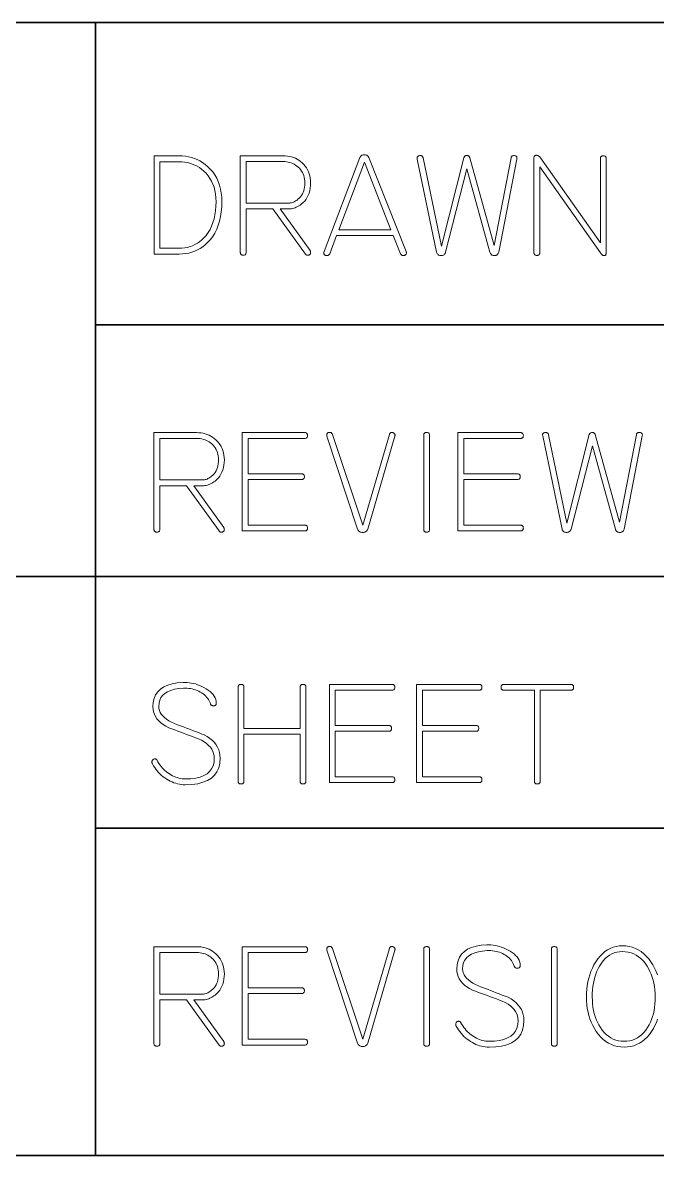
# Model space of a CAD drawing. Extents: x 0 to 297, y 0 to 210.
# Drawn here: x 249.05 to 261.66, y 21.5 to 44 of the extents above; entities that cross this region are included whole.
import ezdxf

# ---------------------------------------------------------------- set-up
doc = ezdxf.new("R2010")
doc.units = 0

msp = doc.modelspace()

# ---------------------------------------------------------------- linework, layer by layer
at = {"color": 7, "lineweight": 35}
for p, q in [((146.5, 44), (287, 44)), ((250.5, 21.5), (250.5, 44)), ((250.5, 38), (287, 38)), ((146.5, 33), (287, 33)), ((250.5, 28), (287, 28)), ((146.5, 21.5), (287, 21.5))]:
    msp.add_line(p, q, dxfattribs=at)
at = {"color": 7, "lineweight": 13}
for points in [[(253.007, 40.444), (253.004, 40.34), (252.995, 40.241), (252.981, 40.147), (252.961, 40.058), (252.936, 39.974), (252.905, 39.895), (252.868, 39.821), (252.825, 39.753), (252.777, 39.689), (252.724, 39.631), (252.676, 39.587), (252.627, 39.549), (252.576, 39.514), (252.522, 39.485), (252.467, 39.46), (252.409, 39.439), (252.35, 39.423), (252.288, 39.412), (252.224, 39.405), (252.158, 39.403), (251.662, 39.403), (251.662, 41.356), (252.155, 41.356), (252.22, 41.354), (252.283, 41.348), (252.344, 41.337), (252.404, 41.322), (252.462, 41.303), (252.518, 41.28), (252.572, 41.252), (252.624, 41.22), (252.675, 41.183), (252.724, 41.143), (252.777, 41.091), (252.825, 41.035), (252.868, 40.975), (252.905, 40.911), (252.936, 40.843), (252.961, 40.771), (252.981, 40.695), (252.995, 40.616), (253.004, 40.532)], [(252.891, 40.444), (252.889, 40.521), (252.881, 40.593), (252.869, 40.663), (252.852, 40.729), (252.83, 40.791), (252.803, 40.851), (252.771, 40.906), (252.734, 40.959), (252.692, 41.008), (252.646, 41.053), (252.603, 41.088), (252.56, 41.12), (252.514, 41.148), (252.467, 41.172), (252.419, 41.192), (252.369, 41.209), (252.318, 41.221), (252.265, 41.231), (252.211, 41.236), (252.155, 41.238), (251.777, 41.238), (251.777, 39.518), (252.158, 39.518), (252.215, 39.52), (252.27, 39.526), (252.323, 39.536), (252.375, 39.551), (252.425, 39.569), (252.473, 39.592), (252.52, 39.618), (252.564, 39.649), (252.607, 39.684), (252.649, 39.723), (252.695, 39.775), (252.736, 39.831), (252.772, 39.892), (252.804, 39.958), (252.83, 40.027), (252.852, 40.102), (252.869, 40.181), (252.881, 40.264), (252.889, 40.352)], [(254.77, 40.817), (254.768, 40.762), (254.762, 40.71), (254.753, 40.661), (254.74, 40.615), (254.724, 40.571), (254.703, 40.531), (254.679, 40.493), (254.652, 40.457), (254.62, 40.425), (254.585, 40.395), (254.56, 40.377), (254.535, 40.361), (254.509, 40.347), (254.484, 40.334), (254.46, 40.324), (254.435, 40.315), (254.41, 40.309), (254.386, 40.304), (254.361, 40.301), (254.337, 40.3), (254.164, 40.3), (254.758, 39.472), (254.76, 39.468), (254.762, 39.465), (254.764, 39.461), (254.766, 39.458), (254.767, 39.455), (254.768, 39.451), (254.769, 39.448), (254.769, 39.444), (254.77, 39.441), (254.77, 39.437), (254.769, 39.426), (254.767, 39.416), (254.764, 39.408), (254.76, 39.4), (254.755, 39.394), (254.748, 39.389), (254.74, 39.385), (254.731, 39.382), (254.721, 39.38), (254.709, 39.38), (254.704, 39.38), (254.699, 39.38), (254.694, 39.382), (254.69, 39.383), (254.685, 39.385), (254.681, 39.388), (254.677, 39.391), (254.673, 39.394), (254.669, 39.398), (254.666, 39.403), (254.017, 40.3), (253.488, 40.3), (253.488, 39.437), (253.488, 39.426), (253.486, 39.416), (253.483, 39.408), (253.479, 39.4), (253.474, 39.394), (253.468, 39.389), (253.46, 39.385), (253.452, 39.382), (253.442, 39.38), (253.431, 39.38), (253.42, 39.38), (253.41, 39.382), (253.401, 39.385), (253.394, 39.389), (253.387, 39.394), (253.382, 39.4), (253.378, 39.408), (253.375, 39.416), (253.374, 39.426), (253.373, 39.437), (253.373, 41.356), (254.221, 41.356), (254.266, 41.355), (254.309, 41.351), (254.35, 41.344), (254.391, 41.334), (254.429, 41.321), (254.467, 41.306), (254.503, 41.287), (254.537, 41.266), (254.571, 41.242), (254.602, 41.215), (254.634, 41.183), (254.663, 41.15), (254.688, 41.115), (254.71, 41.078), (254.728, 41.039), (254.743, 40.998), (254.755, 40.956), (254.763, 40.911), (254.768, 40.865)], [(254.654, 40.817), (254.653, 40.855), (254.649, 40.892), (254.642, 40.927), (254.633, 40.961), (254.621, 40.994), (254.607, 41.024), (254.589, 41.053), (254.569, 41.081), (254.547, 41.107), (254.522, 41.131), (254.497, 41.152), (254.471, 41.171), (254.444, 41.187), (254.415, 41.201), (254.386, 41.214), (254.355, 41.223), (254.324, 41.231), (254.291, 41.237), (254.257, 41.24), (254.221, 41.241), (253.491, 41.241), (253.488, 40.416), (254.337, 40.416), (254.355, 40.416), (254.373, 40.419), (254.391, 40.422), (254.409, 40.428), (254.427, 40.434), (254.445, 40.443), (254.464, 40.452), (254.482, 40.464), (254.5, 40.476), (254.519, 40.491), (254.545, 40.514), (254.568, 40.54), (254.588, 40.567), (254.606, 40.597), (254.62, 40.628), (254.633, 40.662), (254.642, 40.698), (254.649, 40.735), (254.653, 40.775)], [(256.666, 39.452), (256.667, 39.449), (256.668, 39.447), (256.669, 39.445), (256.67, 39.442), (256.67, 39.44), (256.671, 39.438), (256.671, 39.435), (256.671, 39.433), (256.672, 39.431), (256.672, 39.429), (256.671, 39.418), (256.669, 39.409), (256.666, 39.401), (256.662, 39.393), (256.657, 39.387), (256.65, 39.383), (256.642, 39.379), (256.633, 39.376), (256.623, 39.374), (256.611, 39.374), (256.603, 39.374), (256.596, 39.375), (256.589, 39.377), (256.583, 39.38), (256.577, 39.383), (256.572, 39.387), (256.567, 39.392), (256.563, 39.398), (256.559, 39.404), (256.556, 39.411), (256.412, 39.772), (255.286, 39.772), (255.148, 39.411), (255.145, 39.404), (255.141, 39.398), (255.137, 39.392), (255.132, 39.387), (255.127, 39.383), (255.121, 39.38), (255.115, 39.377), (255.108, 39.375), (255.101, 39.374), (255.093, 39.374), (255.082, 39.374), (255.071, 39.376), (255.062, 39.379), (255.054, 39.383), (255.048, 39.387), (255.042, 39.393), (255.038, 39.401), (255.035, 39.409), (255.033, 39.418), (255.032, 39.429), (255.033, 39.431), (255.033, 39.433), (255.033, 39.435), (255.033, 39.438), (255.034, 39.44), (255.035, 39.442), (255.035, 39.445), (255.036, 39.447), (255.037, 39.449), (255.038, 39.452), (255.748, 41.319), (255.753, 41.329), (255.758, 41.339), (255.765, 41.347), (255.772, 41.354), (255.781, 41.36), (255.79, 41.365), (255.801, 41.369), (255.812, 41.372), (255.824, 41.373), (255.838, 41.374), (255.851, 41.373), (255.862, 41.372), (255.874, 41.369), (255.884, 41.365), (255.893, 41.36), (255.902, 41.354), (255.909, 41.347), (255.916, 41.339), (255.922, 41.329), (255.927, 41.319)], [(256.366, 39.887), (255.838, 41.232), (255.33, 39.887)], [(258.865, 41.29), (258.507, 39.44), (258.503, 39.428), (258.497, 39.416), (258.491, 39.406), (258.484, 39.398), (258.475, 39.39), (258.466, 39.384), (258.456, 39.38), (258.445, 39.376), (258.433, 39.374), (258.421, 39.374), (258.407, 39.374), (258.394, 39.376), (258.382, 39.38), (258.372, 39.384), (258.362, 39.39), (258.354, 39.398), (258.346, 39.406), (258.34, 39.416), (258.335, 39.428), (258.331, 39.44), (257.875, 41.097), (257.451, 39.44), (257.447, 39.428), (257.442, 39.416), (257.436, 39.406), (257.428, 39.398), (257.42, 39.39), (257.41, 39.384), (257.4, 39.38), (257.388, 39.376), (257.375, 39.374), (257.361, 39.374), (257.347, 39.374), (257.334, 39.376), (257.322, 39.38), (257.311, 39.384), (257.302, 39.39), (257.293, 39.398), (257.286, 39.406), (257.28, 39.416), (257.276, 39.428), (257.272, 39.44), (256.888, 41.29), (256.886, 41.303), (256.886, 41.315), (256.888, 41.325), (256.891, 41.334), (256.896, 41.342), (256.903, 41.348), (256.912, 41.353), (256.922, 41.357), (256.935, 41.359), (256.949, 41.359), (256.958, 41.359), (256.966, 41.357), (256.973, 41.355), (256.98, 41.352), (256.986, 41.348), (256.991, 41.343), (256.995, 41.337), (256.999, 41.33), (257.001, 41.322), (257.004, 41.313), (257.367, 39.561), (257.815, 41.316), (257.817, 41.324), (257.821, 41.332), (257.825, 41.338), (257.829, 41.344), (257.835, 41.348), (257.841, 41.352), (257.848, 41.355), (257.855, 41.358), (257.863, 41.359), (257.872, 41.359), (257.881, 41.359), (257.889, 41.358), (257.897, 41.355), (257.904, 41.352), (257.91, 41.348), (257.915, 41.344), (257.92, 41.338), (257.924, 41.332), (257.927, 41.324), (257.93, 41.316), (258.412, 39.576), (258.75, 41.313), (258.752, 41.322), (258.755, 41.33), (258.758, 41.337), (258.763, 41.343), (258.768, 41.348), (258.774, 41.352), (258.78, 41.355), (258.788, 41.357), (258.796, 41.359), (258.804, 41.359), (258.819, 41.359), (258.831, 41.357), (258.841, 41.353), (258.85, 41.348), (258.857, 41.342), (258.862, 41.334), (258.866, 41.325), (258.867, 41.315), (258.867, 41.303)], [(260.64, 39.426), (260.64, 39.416), (260.638, 39.407), (260.636, 39.399), (260.634, 39.392), (260.63, 39.387), (260.625, 39.382), (260.62, 39.378), (260.614, 39.376), (260.607, 39.374), (260.6, 39.374), (260.592, 39.374), (260.584, 39.376), (260.576, 39.378), (260.568, 39.382), (260.561, 39.387), (260.553, 39.392), (260.546, 39.399), (260.539, 39.407), (260.532, 39.416), (260.525, 39.426), (259.321, 41.137), (259.321, 39.434), (259.32, 39.423), (259.319, 39.414), (259.316, 39.405), (259.312, 39.397), (259.307, 39.391), (259.3, 39.386), (259.293, 39.382), (259.284, 39.379), (259.274, 39.377), (259.263, 39.377), (259.252, 39.377), (259.243, 39.379), (259.234, 39.382), (259.226, 39.386), (259.22, 39.391), (259.215, 39.397), (259.211, 39.405), (259.208, 39.414), (259.206, 39.423), (259.206, 39.434), (259.206, 41.313), (259.206, 41.323), (259.207, 41.332), (259.21, 41.34), (259.213, 41.346), (259.217, 41.352), (259.222, 41.357), (259.228, 41.36), (259.235, 41.363), (259.243, 41.365), (259.252, 41.365), (259.261, 41.365), (259.271, 41.363), (259.28, 41.36), (259.289, 41.357), (259.297, 41.352), (259.305, 41.346), (259.313, 41.34), (259.321, 41.332), (259.328, 41.323), (259.336, 41.313), (260.525, 39.625), (260.525, 41.299), (260.525, 41.31), (260.527, 41.319), (260.53, 41.328), (260.534, 41.336), (260.539, 41.342), (260.545, 41.347), (260.553, 41.351), (260.561, 41.354), (260.571, 41.356), (260.582, 41.356), (260.593, 41.356), (260.603, 41.354), (260.612, 41.351), (260.619, 41.347), (260.626, 41.342), (260.631, 41.336), (260.635, 41.328), (260.638, 41.319), (260.639, 41.31), (260.64, 41.299)], [(253.056, 35.317), (253.054, 35.262), (253.048, 35.21), (253.039, 35.161), (253.026, 35.115), (253.009, 35.071), (252.989, 35.031), (252.965, 34.993), (252.937, 34.957), (252.906, 34.925), (252.871, 34.895), (252.846, 34.877), (252.82, 34.861), (252.795, 34.847), (252.77, 34.834), (252.745, 34.824), (252.721, 34.815), (252.696, 34.809), (252.671, 34.804), (252.647, 34.801), (252.623, 34.8), (252.449, 34.8), (253.044, 33.972), (253.046, 33.968), (253.048, 33.965), (253.05, 33.961), (253.051, 33.958), (253.053, 33.955), (253.054, 33.951), (253.055, 33.948), (253.055, 33.944), (253.055, 33.941), (253.056, 33.937), (253.055, 33.926), (253.053, 33.916), (253.05, 33.908), (253.046, 33.9), (253.04, 33.894), (253.034, 33.889), (253.026, 33.885), (253.017, 33.882), (253.006, 33.88), (252.995, 33.88), (252.99, 33.88), (252.985, 33.88), (252.98, 33.882), (252.976, 33.883), (252.971, 33.885), (252.967, 33.888), (252.963, 33.891), (252.959, 33.894), (252.955, 33.898), (252.952, 33.903), (252.302, 34.8), (251.774, 34.8), (251.774, 33.937), (251.774, 33.926), (251.772, 33.916), (251.769, 33.908), (251.765, 33.9), (251.76, 33.894), (251.753, 33.889), (251.746, 33.885), (251.737, 33.882), (251.727, 33.88), (251.716, 33.88), (251.705, 33.88), (251.696, 33.882), (251.687, 33.885), (251.68, 33.889), (251.673, 33.894), (251.668, 33.9), (251.664, 33.908), (251.661, 33.916), (251.659, 33.926), (251.659, 33.937), (251.659, 35.856), (252.507, 35.856), (252.552, 35.855), (252.594, 35.851), (252.636, 35.844), (252.676, 35.834), (252.715, 35.821), (252.752, 35.806), (252.788, 35.787), (252.823, 35.766), (252.856, 35.742), (252.888, 35.715), (252.92, 35.683), (252.948, 35.65), (252.974, 35.615), (252.995, 35.578), (253.014, 35.539), (253.029, 35.498), (253.04, 35.456), (253.049, 35.411), (253.054, 35.365)], [(254.652, 33.903), (253.411, 33.903), (253.411, 35.856), (254.652, 35.856), (254.662, 35.856), (254.672, 35.854), (254.681, 35.851), (254.688, 35.847), (254.695, 35.842), (254.7, 35.836), (254.704, 35.828), (254.707, 35.819), (254.709, 35.81), (254.709, 35.799), (254.709, 35.788), (254.707, 35.778), (254.704, 35.769), (254.7, 35.762), (254.695, 35.755), (254.688, 35.75), (254.681, 35.746), (254.672, 35.743), (254.662, 35.742), (254.652, 35.741), (253.526, 35.741), (253.526, 35.04), (254.588, 35.04), (254.599, 35.039), (254.609, 35.037), (254.617, 35.034), (254.625, 35.03), (254.631, 35.025), (254.637, 35.019), (254.641, 35.011), (254.643, 35.003), (254.645, 34.993), (254.646, 34.982), (254.645, 34.971), (254.643, 34.961), (254.641, 34.953), (254.637, 34.945), (254.631, 34.939), (254.625, 34.933), (254.617, 34.929), (254.609, 34.927), (254.599, 34.925), (254.588, 34.924), (253.526, 34.924), (253.526, 34.018), (254.652, 34.018), (254.662, 34.017), (254.672, 34.016), (254.681, 34.013), (254.688, 34.009), (254.695, 34.004), (254.7, 33.997), (254.704, 33.99), (254.707, 33.981), (254.709, 33.971), (254.709, 33.96), (254.709, 33.949), (254.707, 33.94), (254.704, 33.931), (254.7, 33.923), (254.695, 33.917), (254.688, 33.912), (254.681, 33.908), (254.672, 33.905), (254.662, 33.903)], [(256.444, 35.787), (255.904, 33.94), (255.899, 33.928), (255.894, 33.916), (255.887, 33.906), (255.879, 33.898), (255.869, 33.89), (255.859, 33.884), (255.847, 33.88), (255.835, 33.876), (255.821, 33.874), (255.806, 33.874), (255.79, 33.874), (255.775, 33.876), (255.761, 33.88), (255.749, 33.884), (255.738, 33.89), (255.728, 33.898), (255.72, 33.906), (255.713, 33.916), (255.707, 33.928), (255.702, 33.94), (255.093, 35.787), (255.093, 35.789), (255.092, 35.792), (255.092, 35.794), (255.091, 35.796), (255.091, 35.798), (255.091, 35.8), (255.09, 35.802), (255.09, 35.804), (255.09, 35.806), (255.09, 35.807), (255.091, 35.818), (255.092, 35.827), (255.095, 35.835), (255.099, 35.842), (255.105, 35.848), (255.111, 35.853), (255.118, 35.857), (255.127, 35.86), (255.137, 35.862), (255.148, 35.862), (255.156, 35.862), (255.163, 35.861), (255.17, 35.859), (255.176, 35.856), (255.182, 35.852), (255.187, 35.848), (255.192, 35.842), (255.196, 35.836), (255.2, 35.829), (255.203, 35.822), (255.806, 34.018), (256.334, 35.822), (256.337, 35.829), (256.34, 35.835), (256.343, 35.841), (256.347, 35.846), (256.352, 35.85), (256.357, 35.853), (256.363, 35.856), (256.369, 35.858), (256.376, 35.859), (256.383, 35.859), (256.389, 35.859), (256.394, 35.858), (256.4, 35.857), (256.405, 35.856), (256.41, 35.854), (256.415, 35.852), (256.419, 35.849), (256.424, 35.846), (256.428, 35.843), (256.432, 35.839), (256.436, 35.835), (256.439, 35.831), (256.442, 35.826), (256.444, 35.821), (256.445, 35.816), (256.446, 35.811), (256.446, 35.805), (256.446, 35.799), (256.445, 35.793)], [(257.131, 33.937), (257.13, 33.926), (257.128, 33.916), (257.125, 33.908), (257.121, 33.9), (257.116, 33.894), (257.11, 33.889), (257.102, 33.885), (257.094, 33.882), (257.084, 33.88), (257.073, 33.88), (257.062, 33.88), (257.052, 33.882), (257.043, 33.885), (257.036, 33.889), (257.03, 33.894), (257.024, 33.9), (257.02, 33.908), (257.017, 33.916), (257.016, 33.926), (257.015, 33.937), (257.015, 35.802), (257.016, 35.813), (257.017, 35.822), (257.02, 35.831), (257.024, 35.839), (257.03, 35.845), (257.036, 35.85), (257.043, 35.854), (257.052, 35.857), (257.062, 35.859), (257.073, 35.859), (257.084, 35.859), (257.094, 35.857), (257.102, 35.854), (257.11, 35.85), (257.116, 35.845), (257.121, 35.839), (257.125, 35.831), (257.128, 35.822), (257.13, 35.813), (257.131, 35.802)], [(258.937, 33.903), (257.696, 33.903), (257.696, 35.856), (258.937, 35.856), (258.948, 35.856), (258.958, 35.854), (258.967, 35.851), (258.974, 35.847), (258.981, 35.842), (258.986, 35.836), (258.99, 35.828), (258.993, 35.819), (258.994, 35.81), (258.995, 35.799), (258.994, 35.788), (258.993, 35.778), (258.99, 35.769), (258.986, 35.762), (258.981, 35.755), (258.974, 35.75), (258.967, 35.746), (258.958, 35.743), (258.948, 35.742), (258.937, 35.741), (257.812, 35.741), (257.812, 35.04), (258.874, 35.04), (258.885, 35.039), (258.895, 35.037), (258.903, 35.034), (258.911, 35.03), (258.917, 35.025), (258.922, 35.019), (258.926, 35.011), (258.929, 35.003), (258.931, 34.993), (258.931, 34.982), (258.931, 34.971), (258.929, 34.961), (258.926, 34.953), (258.922, 34.945), (258.917, 34.939), (258.911, 34.933), (258.903, 34.929), (258.895, 34.927), (258.885, 34.925), (258.874, 34.924), (257.812, 34.924), (257.812, 34.018), (258.937, 34.018), (258.948, 34.017), (258.958, 34.016), (258.967, 34.013), (258.974, 34.009), (258.981, 34.004), (258.986, 33.997), (258.99, 33.99), (258.993, 33.981), (258.994, 33.971), (258.995, 33.96), (258.994, 33.949), (258.993, 33.94), (258.99, 33.931), (258.986, 33.923), (258.981, 33.917), (258.974, 33.912), (258.967, 33.908), (258.958, 33.905), (258.948, 33.903)], [(261.356, 35.79), (260.998, 33.94), (260.993, 33.928), (260.988, 33.916), (260.982, 33.906), (260.974, 33.898), (260.966, 33.89), (260.957, 33.884), (260.947, 33.88), (260.936, 33.876), (260.924, 33.874), (260.911, 33.874), (260.897, 33.874), (260.885, 33.876), (260.873, 33.88), (260.862, 33.884), (260.853, 33.89), (260.844, 33.898), (260.837, 33.906), (260.831, 33.916), (260.826, 33.928), (260.822, 33.94), (260.366, 35.597), (259.942, 33.94), (259.938, 33.928), (259.932, 33.916), (259.926, 33.906), (259.919, 33.898), (259.911, 33.89), (259.901, 33.884), (259.89, 33.88), (259.879, 33.876), (259.866, 33.874), (259.852, 33.874), (259.838, 33.874), (259.824, 33.876), (259.813, 33.88), (259.802, 33.884), (259.792, 33.89), (259.784, 33.898), (259.777, 33.906), (259.771, 33.916), (259.766, 33.928), (259.763, 33.94), (259.379, 35.79), (259.377, 35.803), (259.377, 35.815), (259.378, 35.825), (259.382, 35.834), (259.387, 35.842), (259.394, 35.848), (259.402, 35.853), (259.413, 35.857), (259.425, 35.859), (259.439, 35.859), (259.448, 35.859), (259.456, 35.857), (259.464, 35.855), (259.47, 35.852), (259.476, 35.848), (259.481, 35.843), (259.486, 35.837), (259.489, 35.83), (259.492, 35.822), (259.494, 35.813), (259.858, 34.061), (260.305, 35.816), (260.308, 35.824), (260.311, 35.832), (260.315, 35.838), (260.32, 35.844), (260.325, 35.848), (260.332, 35.852), (260.338, 35.855), (260.346, 35.858), (260.354, 35.859), (260.363, 35.859), (260.372, 35.859), (260.38, 35.858), (260.388, 35.855), (260.394, 35.852), (260.4, 35.848), (260.406, 35.844), (260.411, 35.838), (260.415, 35.832), (260.418, 35.824), (260.421, 35.816), (260.903, 34.076), (261.24, 35.813), (261.242, 35.822), (261.245, 35.83), (261.249, 35.837), (261.253, 35.843), (261.258, 35.848), (261.264, 35.852), (261.271, 35.855), (261.278, 35.857), (261.286, 35.859), (261.295, 35.859), (261.309, 35.859), (261.322, 35.857), (261.332, 35.853), (261.341, 35.848), (261.348, 35.842), (261.353, 35.834), (261.356, 35.825), (261.358, 35.815), (261.358, 35.803)], [(252.94, 35.317), (252.939, 35.355), (252.935, 35.392), (252.928, 35.427), (252.919, 35.461), (252.907, 35.494), (252.892, 35.524), (252.875, 35.553), (252.855, 35.581), (252.833, 35.607), (252.807, 35.631), (252.783, 35.652), (252.757, 35.671), (252.729, 35.687), (252.701, 35.701), (252.672, 35.714), (252.641, 35.723), (252.609, 35.731), (252.576, 35.737), (252.542, 35.74), (252.507, 35.741), (251.777, 35.741), (251.774, 34.916), (252.623, 34.916), (252.641, 34.916), (252.659, 34.919), (252.677, 34.922), (252.695, 34.928), (252.713, 34.934), (252.731, 34.943), (252.749, 34.952), (252.768, 34.964), (252.786, 34.976), (252.804, 34.991), (252.83, 35.014), (252.853, 35.04), (252.874, 35.067), (252.891, 35.097), (252.906, 35.128), (252.918, 35.162), (252.928, 35.198), (252.935, 35.235), (252.939, 35.275)], [(252.972, 29.39), (252.965, 29.29), (252.944, 29.2), (252.91, 29.121), (252.861, 29.052), (252.799, 28.994), (252.723, 28.947), (252.632, 28.91), (252.529, 28.883), (252.411, 28.867), (252.279, 28.862), (252.241, 28.863), (252.204, 28.867), (252.166, 28.872), (252.129, 28.88), (252.092, 28.89), (252.055, 28.902), (252.019, 28.917), (251.983, 28.933), (251.947, 28.952), (251.911, 28.973), (251.876, 28.996), (251.843, 29.021), (251.811, 29.047), (251.781, 29.075), (251.751, 29.105), (251.724, 29.136), (251.697, 29.169), (251.673, 29.204), (251.649, 29.24), (251.627, 29.278), (251.625, 29.281), (251.624, 29.284), (251.623, 29.287), (251.621, 29.29), (251.62, 29.293), (251.62, 29.296), (251.619, 29.299), (251.619, 29.303), (251.618, 29.306), (251.618, 29.31), (251.619, 29.322), (251.621, 29.333), (251.624, 29.343), (251.628, 29.352), (251.633, 29.359), (251.64, 29.365), (251.648, 29.37), (251.657, 29.373), (251.667, 29.375), (251.679, 29.376), (251.684, 29.376), (251.689, 29.375), (251.693, 29.373), (251.698, 29.371), (251.702, 29.369), (251.706, 29.366), (251.71, 29.362), (251.713, 29.357), (251.716, 29.353), (251.719, 29.347), (251.738, 29.314), (251.758, 29.282), (251.779, 29.251), (251.802, 29.222), (251.825, 29.194), (251.851, 29.168), (251.877, 29.143), (251.905, 29.12), (251.934, 29.098), (251.965, 29.077), (251.996, 29.058), (252.027, 29.041), (252.058, 29.026), (252.09, 29.013), (252.121, 29.003), (252.153, 28.994), (252.184, 28.987), (252.216, 28.982), (252.247, 28.979), (252.279, 28.978), (252.389, 28.982), (252.487, 28.994), (252.574, 29.015), (252.649, 29.043), (252.712, 29.08), (252.764, 29.125), (252.804, 29.178), (252.833, 29.24), (252.851, 29.31), (252.856, 29.387), (252.853, 29.435), (252.844, 29.481), (252.828, 29.525), (252.806, 29.567), (252.778, 29.607), (252.743, 29.644), (252.702, 29.68), (252.655, 29.713), (252.602, 29.745), (252.542, 29.774), (252.483, 29.796), (252.424, 29.818), (252.365, 29.84), (252.306, 29.862), (252.247, 29.884), (252.189, 29.906), (252.13, 29.928), (252.071, 29.95), (252.012, 29.972), (251.953, 29.994), (251.893, 30.025), (251.84, 30.058), (251.793, 30.094), (251.752, 30.132), (251.717, 30.173), (251.689, 30.216), (251.667, 30.262), (251.651, 30.309), (251.642, 30.359), (251.639, 30.412), (251.645, 30.499), (251.662, 30.578), (251.692, 30.648), (251.734, 30.709), (251.788, 30.762), (251.854, 30.806), (251.931, 30.841), (252.021, 30.867), (252.122, 30.885), (252.236, 30.894), (252.276, 30.895), (252.317, 30.893), (252.358, 30.889), (252.399, 30.882), (252.44, 30.874), (252.481, 30.863), (252.523, 30.849), (252.565, 30.834), (252.607, 30.816), (252.649, 30.796), (252.696, 30.77), (252.738, 30.742), (252.775, 30.714), (252.807, 30.684), (252.835, 30.653), (252.857, 30.621), (252.874, 30.587), (252.887, 30.552), (252.894, 30.516), (252.897, 30.478), (252.896, 30.469), (252.895, 30.461), (252.892, 30.453), (252.888, 30.447), (252.882, 30.442), (252.876, 30.437), (252.869, 30.434), (252.86, 30.431), (252.85, 30.43), (252.839, 30.429), (252.83, 30.43), (252.822, 30.431), (252.814, 30.433), (252.807, 30.436), (252.801, 30.44), (252.795, 30.445), (252.79, 30.451), (252.786, 30.457), (252.782, 30.464), (252.779, 30.473), (252.768, 30.501), (252.755, 30.529), (252.74, 30.555), (252.723, 30.58), (252.704, 30.604), (252.683, 30.626), (252.66, 30.648), (252.634, 30.667), (252.607, 30.686), (252.578, 30.703), (252.547, 30.719), (252.516, 30.733), (252.484, 30.745), (252.451, 30.756), (252.418, 30.764), (252.384, 30.771), (252.35, 30.775), (252.314, 30.778), (252.278, 30.779), (252.242, 30.778), (252.149, 30.771), (252.066, 30.757), (251.993, 30.736), (251.93, 30.71), (251.876, 30.677), (251.832, 30.638), (251.798, 30.592), (251.773, 30.54), (251.759, 30.482), (251.754, 30.418), (251.757, 30.377), (251.767, 30.338), (251.782, 30.3), (251.804, 30.264), (251.833, 30.229), (251.867, 30.195), (251.908, 30.164), (251.955, 30.133), (252.009, 30.105), (252.069, 30.077), (252.127, 30.055), (252.186, 30.032), (252.245, 30.01), (252.304, 29.987), (252.363, 29.965), (252.422, 29.942), (252.481, 29.92), (252.54, 29.897), (252.598, 29.875), (252.657, 29.852), (252.717, 29.817), (252.771, 29.78), (252.818, 29.74), (252.859, 29.698), (252.893, 29.653), (252.922, 29.606), (252.944, 29.556), (252.959, 29.503), (252.969, 29.448)], [(254.677, 28.934), (254.677, 28.923), (254.675, 28.914), (254.672, 28.905), (254.668, 28.897), (254.663, 28.891), (254.657, 28.886), (254.649, 28.882), (254.641, 28.879), (254.631, 28.877), (254.62, 28.877), (254.609, 28.877), (254.599, 28.879), (254.59, 28.882), (254.583, 28.886), (254.576, 28.891), (254.571, 28.897), (254.567, 28.905), (254.564, 28.914), (254.563, 28.923), (254.562, 28.934), (254.562, 29.867), (253.445, 29.867), (253.445, 28.934), (253.445, 28.923), (253.443, 28.914), (253.44, 28.905), (253.436, 28.897), (253.431, 28.891), (253.424, 28.886), (253.417, 28.882), (253.408, 28.879), (253.398, 28.877), (253.387, 28.877), (253.376, 28.877), (253.367, 28.879), (253.358, 28.882), (253.351, 28.886), (253.344, 28.891), (253.339, 28.897), (253.335, 28.905), (253.332, 28.914), (253.33, 28.923), (253.33, 28.934), (253.33, 30.799), (253.33, 30.81), (253.332, 30.819), (253.335, 30.828), (253.339, 30.836), (253.344, 30.842), (253.351, 30.847), (253.358, 30.851), (253.367, 30.854), (253.376, 30.856), (253.387, 30.856), (253.398, 30.856), (253.408, 30.854), (253.417, 30.851), (253.424, 30.847), (253.431, 30.842), (253.436, 30.836), (253.44, 30.828), (253.443, 30.819), (253.445, 30.81), (253.445, 30.799), (253.445, 29.982), (254.562, 29.982), (254.562, 30.799), (254.563, 30.81), (254.564, 30.819), (254.567, 30.828), (254.571, 30.836), (254.576, 30.842), (254.583, 30.847), (254.59, 30.851), (254.599, 30.854), (254.609, 30.856), (254.62, 30.856), (254.631, 30.856), (254.641, 30.854), (254.649, 30.851), (254.657, 30.847), (254.663, 30.842), (254.668, 30.836), (254.672, 30.828), (254.675, 30.819), (254.677, 30.81), (254.677, 30.799)], [(256.383, 28.903), (255.142, 28.903), (255.142, 30.856), (256.383, 30.856), (256.394, 30.856), (256.404, 30.854), (256.413, 30.851), (256.42, 30.847), (256.426, 30.842), (256.432, 30.836), (256.436, 30.828), (256.439, 30.819), (256.44, 30.81), (256.441, 30.799), (256.44, 30.788), (256.439, 30.778), (256.436, 30.769), (256.432, 30.762), (256.426, 30.755), (256.42, 30.75), (256.413, 30.746), (256.404, 30.743), (256.394, 30.742), (256.383, 30.741), (255.258, 30.741), (255.258, 30.04), (256.32, 30.04), (256.331, 30.039), (256.34, 30.037), (256.349, 30.034), (256.357, 30.03), (256.363, 30.025), (256.368, 30.019), (256.372, 30.011), (256.375, 30.003), (256.377, 29.993), (256.377, 29.982), (256.377, 29.971), (256.375, 29.961), (256.372, 29.953), (256.368, 29.945), (256.363, 29.939), (256.357, 29.933), (256.349, 29.929), (256.34, 29.927), (256.331, 29.925), (256.32, 29.924), (255.258, 29.924), (255.258, 29.018), (256.383, 29.018), (256.394, 29.017), (256.404, 29.016), (256.413, 29.013), (256.42, 29.009), (256.426, 29.004), (256.432, 28.997), (256.436, 28.99), (256.439, 28.981), (256.44, 28.971), (256.441, 28.96), (256.44, 28.949), (256.439, 28.94), (256.436, 28.931), (256.432, 28.923), (256.426, 28.917), (256.42, 28.912), (256.413, 28.908), (256.404, 28.905), (256.394, 28.903)], [(258.115, 28.903), (256.874, 28.903), (256.874, 30.856), (258.115, 30.856), (258.126, 30.856), (258.135, 30.854), (258.144, 30.851), (258.152, 30.847), (258.158, 30.842), (258.163, 30.836), (258.167, 30.828), (258.17, 30.819), (258.172, 30.81), (258.172, 30.799), (258.172, 30.788), (258.17, 30.778), (258.167, 30.769), (258.163, 30.762), (258.158, 30.755), (258.152, 30.75), (258.144, 30.746), (258.135, 30.743), (258.126, 30.742), (258.115, 30.741), (256.989, 30.741), (256.989, 30.04), (258.051, 30.04), (258.062, 30.039), (258.072, 30.037), (258.081, 30.034), (258.088, 30.03), (258.095, 30.025), (258.1, 30.019), (258.104, 30.011), (258.107, 30.003), (258.108, 29.993), (258.109, 29.982), (258.108, 29.971), (258.107, 29.961), (258.104, 29.953), (258.1, 29.945), (258.095, 29.939), (258.088, 29.933), (258.081, 29.929), (258.072, 29.927), (258.062, 29.925), (258.051, 29.924), (256.989, 29.924), (256.989, 29.018), (258.115, 29.018), (258.126, 29.017), (258.135, 29.016), (258.144, 29.013), (258.152, 29.009), (258.158, 29.004), (258.163, 28.997), (258.167, 28.99), (258.17, 28.981), (258.172, 28.971), (258.172, 28.96), (258.172, 28.949), (258.17, 28.94), (258.167, 28.931), (258.163, 28.923), (258.158, 28.917), (258.152, 28.912), (258.144, 28.908), (258.135, 28.905), (258.126, 28.903)], [(259.936, 30.741), (259.33, 30.741), (259.33, 28.934), (259.329, 28.923), (259.327, 28.914), (259.325, 28.905), (259.32, 28.897), (259.315, 28.891), (259.309, 28.886), (259.301, 28.882), (259.293, 28.879), (259.283, 28.877), (259.272, 28.877), (259.261, 28.877), (259.251, 28.879), (259.243, 28.882), (259.235, 28.886), (259.229, 28.891), (259.224, 28.897), (259.219, 28.905), (259.217, 28.914), (259.215, 28.923), (259.214, 28.934), (259.214, 30.741), (258.608, 30.741), (258.597, 30.742), (258.587, 30.743), (258.579, 30.746), (258.571, 30.75), (258.565, 30.755), (258.56, 30.762), (258.556, 30.769), (258.553, 30.778), (258.551, 30.788), (258.551, 30.799), (258.551, 30.81), (258.553, 30.819), (258.556, 30.828), (258.56, 30.836), (258.565, 30.842), (258.571, 30.847), (258.579, 30.851), (258.587, 30.854), (258.597, 30.856), (258.608, 30.856), (259.936, 30.856), (259.947, 30.856), (259.957, 30.854), (259.965, 30.851), (259.973, 30.847), (259.979, 30.842), (259.984, 30.836), (259.988, 30.828), (259.991, 30.819), (259.993, 30.81), (259.993, 30.799), (259.993, 30.788), (259.991, 30.778), (259.988, 30.769), (259.984, 30.762), (259.979, 30.755), (259.973, 30.75), (259.965, 30.746), (259.957, 30.743), (259.947, 30.742)], [(256.444, 25.575), (255.904, 23.728), (255.899, 23.716), (255.894, 23.704), (255.887, 23.695), (255.879, 23.686), (255.869, 23.679), (255.859, 23.673), (255.847, 23.668), (255.835, 23.665), (255.821, 23.663), (255.806, 23.662), (255.79, 23.663), (255.775, 23.665), (255.761, 23.668), (255.749, 23.673), (255.738, 23.679), (255.728, 23.686), (255.72, 23.695), (255.713, 23.704), (255.707, 23.716), (255.702, 23.728), (255.093, 25.575), (255.093, 25.578), (255.092, 25.58), (255.092, 25.582), (255.091, 25.584), (255.091, 25.586), (255.091, 25.588), (255.09, 25.59), (255.09, 25.592), (255.09, 25.594), (255.09, 25.596), (255.091, 25.606), (255.092, 25.615), (255.095, 25.624), (255.099, 25.631), (255.105, 25.637), (255.111, 25.642), (255.118, 25.645), (255.127, 25.648), (255.137, 25.65), (255.148, 25.65), (255.156, 25.65), (255.163, 25.649), (255.17, 25.647), (255.176, 25.644), (255.182, 25.64), (255.187, 25.636), (255.192, 25.631), (255.196, 25.625), (255.2, 25.618), (255.203, 25.61), (255.806, 23.806), (256.334, 25.61), (256.337, 25.617), (256.34, 25.624), (256.343, 25.629), (256.347, 25.634), (256.352, 25.638), (256.357, 25.642), (256.363, 25.644), (256.369, 25.646), (256.376, 25.647), (256.383, 25.648), (256.389, 25.647), (256.394, 25.647), (256.4, 25.646), (256.405, 25.644), (256.41, 25.642), (256.415, 25.64), (256.419, 25.638), (256.424, 25.635), (256.428, 25.631), (256.432, 25.627), (256.436, 25.623), (256.439, 25.619), (256.442, 25.614), (256.444, 25.609), (256.445, 25.604), (256.446, 25.599), (256.446, 25.593), (256.446, 25.588), (256.445, 25.582)], [(259.007, 24.179), (259, 24.078), (258.979, 23.988), (258.944, 23.909), (258.896, 23.841), (258.833, 23.782), (258.757, 23.735), (258.667, 23.698), (258.563, 23.672), (258.445, 23.656), (258.314, 23.65), (258.276, 23.652), (258.238, 23.655), (258.201, 23.66), (258.164, 23.668), (258.127, 23.678), (258.09, 23.69), (258.054, 23.705), (258.017, 23.722), (257.982, 23.74), (257.946, 23.762), (257.911, 23.785), (257.878, 23.809), (257.846, 23.836), (257.815, 23.864), (257.786, 23.893), (257.758, 23.924), (257.732, 23.957), (257.707, 23.992), (257.684, 24.028), (257.662, 24.066), (257.66, 24.069), (257.659, 24.072), (257.657, 24.075), (257.656, 24.078), (257.655, 24.081), (257.654, 24.084), (257.654, 24.088), (257.653, 24.091), (257.653, 24.094), (257.653, 24.098), (257.654, 24.11), (257.655, 24.122), (257.658, 24.132), (257.663, 24.14), (257.668, 24.148), (257.675, 24.154), (257.683, 24.158), (257.692, 24.161), (257.702, 24.163), (257.714, 24.164), (257.719, 24.164), (257.723, 24.163), (257.728, 24.162), (257.732, 24.16), (257.737, 24.157), (257.741, 24.154), (257.744, 24.15), (257.748, 24.146), (257.751, 24.141), (257.754, 24.135), (257.773, 24.102), (257.792, 24.07), (257.814, 24.039), (257.836, 24.01), (257.86, 23.983), (257.885, 23.956), (257.912, 23.932), (257.94, 23.908), (257.969, 23.886), (257.999, 23.865), (258.03, 23.847), (258.062, 23.83), (258.093, 23.815), (258.124, 23.802), (258.156, 23.791), (258.187, 23.782), (258.219, 23.775), (258.25, 23.77), (258.282, 23.767), (258.314, 23.766), (258.424, 23.77), (258.522, 23.782), (258.608, 23.803), (258.683, 23.831), (258.747, 23.868), (258.799, 23.913), (258.839, 23.967), (258.868, 24.028), (258.885, 24.098), (258.891, 24.176), (258.888, 24.224), (258.878, 24.27), (258.863, 24.314), (258.841, 24.355), (258.812, 24.395), (258.778, 24.433), (258.737, 24.468), (258.69, 24.502), (258.636, 24.533), (258.576, 24.562), (258.518, 24.584), (258.459, 24.606), (258.4, 24.628), (258.341, 24.65), (258.282, 24.672), (258.223, 24.694), (258.164, 24.716), (258.105, 24.738), (258.047, 24.76), (257.988, 24.782), (257.928, 24.813), (257.874, 24.847), (257.827, 24.882), (257.786, 24.921), (257.752, 24.961), (257.723, 25.004), (257.701, 25.05), (257.686, 25.098), (257.676, 25.148), (257.673, 25.2), (257.679, 25.288), (257.697, 25.366), (257.727, 25.436), (257.769, 25.498), (257.823, 25.55), (257.888, 25.594), (257.966, 25.629), (258.056, 25.656), (258.157, 25.673), (258.271, 25.682), (258.311, 25.683), (258.352, 25.681), (258.393, 25.677), (258.434, 25.671), (258.475, 25.662), (258.516, 25.651), (258.558, 25.638), (258.599, 25.622), (258.641, 25.604), (258.683, 25.584), (258.73, 25.558), (258.773, 25.531), (258.81, 25.502), (258.842, 25.472), (258.869, 25.441), (258.892, 25.409), (258.909, 25.375), (258.922, 25.34), (258.929, 25.304), (258.931, 25.267), (258.931, 25.257), (258.929, 25.249), (258.926, 25.242), (258.922, 25.235), (258.917, 25.23), (258.911, 25.225), (258.903, 25.222), (258.895, 25.219), (258.885, 25.218), (258.874, 25.218), (258.865, 25.218), (258.857, 25.219), (258.849, 25.221), (258.842, 25.224), (258.836, 25.228), (258.83, 25.233), (258.825, 25.239), (258.82, 25.245), (258.816, 25.253), (258.813, 25.261), (258.802, 25.29), (258.789, 25.317), (258.774, 25.343), (258.757, 25.368), (258.738, 25.392), (258.717, 25.415), (258.694, 25.436), (258.669, 25.456), (258.642, 25.474), (258.613, 25.492), (258.582, 25.508), (258.551, 25.521), (258.519, 25.534), (258.486, 25.544), (258.453, 25.552), (258.419, 25.559), (258.384, 25.564), (258.349, 25.567), (258.313, 25.568), (258.276, 25.567), (258.184, 25.559), (258.101, 25.545), (258.028, 25.525), (257.964, 25.498), (257.911, 25.465), (257.867, 25.426), (257.832, 25.38), (257.808, 25.328), (257.793, 25.27), (257.789, 25.206), (257.792, 25.165), (257.801, 25.126), (257.817, 25.088), (257.839, 25.052), (257.867, 25.017), (257.902, 24.984), (257.943, 24.952), (257.99, 24.922), (258.043, 24.893), (258.103, 24.865), (258.162, 24.843), (258.221, 24.82), (258.28, 24.798), (258.339, 24.775), (258.398, 24.753), (258.456, 24.73), (258.515, 24.708), (258.574, 24.685), (258.633, 24.663), (258.692, 24.64), (258.752, 24.606), (258.805, 24.568), (258.852, 24.528), (258.893, 24.486), (258.928, 24.441), (258.956, 24.394), (258.978, 24.344), (258.994, 24.291), (259.003, 24.236)], [(253.056, 25.105), (253.054, 25.05), (253.048, 24.999), (253.039, 24.949), (253.026, 24.903), (253.009, 24.86), (252.989, 24.819), (252.965, 24.781), (252.937, 24.746), (252.906, 24.713), (252.871, 24.684), (252.846, 24.666), (252.82, 24.649), (252.795, 24.635), (252.77, 24.623), (252.745, 24.612), (252.721, 24.604), (252.696, 24.597), (252.671, 24.592), (252.647, 24.589), (252.623, 24.588), (252.449, 24.588), (253.044, 23.76), (253.046, 23.757), (253.048, 23.753), (253.05, 23.75), (253.051, 23.746), (253.053, 23.743), (253.054, 23.739), (253.055, 23.736), (253.055, 23.732), (253.055, 23.729), (253.056, 23.725), (253.055, 23.715), (253.053, 23.705), (253.05, 23.696), (253.046, 23.689), (253.04, 23.682), (253.034, 23.677), (253.026, 23.673), (253.017, 23.67), (253.006, 23.668), (252.995, 23.668), (252.99, 23.668), (252.985, 23.669), (252.98, 23.67), (252.976, 23.671), (252.971, 23.674), (252.967, 23.676), (252.963, 23.679), (252.959, 23.683), (252.955, 23.686), (252.952, 23.691), (252.302, 24.588), (251.774, 24.588), (251.774, 23.725), (251.774, 23.715), (251.772, 23.705), (251.769, 23.696), (251.765, 23.689), (251.76, 23.682), (251.753, 23.677), (251.746, 23.673), (251.737, 23.67), (251.727, 23.668), (251.716, 23.668), (251.705, 23.668), (251.696, 23.67), (251.687, 23.673), (251.68, 23.677), (251.673, 23.682), (251.668, 23.689), (251.664, 23.696), (251.661, 23.705), (251.659, 23.715), (251.659, 23.725), (251.659, 25.645), (252.507, 25.645), (252.552, 25.643), (252.594, 25.639), (252.636, 25.632), (252.676, 25.622), (252.715, 25.609), (252.752, 25.594), (252.788, 25.575), (252.823, 25.554), (252.856, 25.53), (252.888, 25.503), (252.92, 25.472), (252.948, 25.438), (252.974, 25.403), (252.995, 25.366), (253.014, 25.327), (253.029, 25.286), (253.04, 25.244), (253.049, 25.199), (253.054, 25.153)], [(252.94, 25.105), (252.939, 25.143), (252.935, 25.18), (252.928, 25.216), (252.919, 25.25), (252.907, 25.282), (252.892, 25.312), (252.875, 25.342), (252.855, 25.369), (252.833, 25.395), (252.807, 25.42), (252.783, 25.44), (252.757, 25.459), (252.729, 25.475), (252.701, 25.49), (252.672, 25.502), (252.641, 25.512), (252.609, 25.519), (252.576, 25.525), (252.542, 25.528), (252.507, 25.529), (251.777, 25.529), (251.774, 24.704), (252.623, 24.704), (252.641, 24.705), (252.659, 24.707), (252.677, 24.711), (252.695, 24.716), (252.713, 24.723), (252.731, 24.731), (252.749, 24.741), (252.768, 24.752), (252.786, 24.765), (252.804, 24.779), (252.83, 24.802), (252.853, 24.828), (252.874, 24.855), (252.891, 24.885), (252.906, 24.917), (252.918, 24.95), (252.928, 24.986), (252.935, 25.024), (252.939, 25.063)], [(254.652, 23.691), (253.411, 23.691), (253.411, 25.645), (254.652, 25.645), (254.662, 25.644), (254.672, 25.642), (254.681, 25.639), (254.688, 25.635), (254.695, 25.63), (254.7, 25.624), (254.704, 25.616), (254.707, 25.608), (254.709, 25.598), (254.709, 25.587), (254.709, 25.576), (254.707, 25.566), (254.704, 25.558), (254.7, 25.55), (254.695, 25.544), (254.688, 25.538), (254.681, 25.534), (254.672, 25.532), (254.662, 25.53), (254.652, 25.529), (253.526, 25.529), (253.526, 24.828), (254.588, 24.828), (254.599, 24.827), (254.609, 24.826), (254.617, 24.823), (254.625, 24.819), (254.631, 24.813), (254.637, 24.807), (254.641, 24.8), (254.643, 24.791), (254.645, 24.781), (254.646, 24.77), (254.645, 24.759), (254.643, 24.749), (254.641, 24.741), (254.637, 24.733), (254.631, 24.727), (254.625, 24.722), (254.617, 24.718), (254.609, 24.715), (254.599, 24.713), (254.588, 24.712), (253.526, 24.712), (253.526, 23.806), (254.652, 23.806), (254.662, 23.806), (254.672, 23.804), (254.681, 23.801), (254.688, 23.797), (254.695, 23.792), (254.7, 23.785), (254.704, 23.778), (254.707, 23.769), (254.709, 23.76), (254.709, 23.749), (254.709, 23.738), (254.707, 23.728), (254.704, 23.719), (254.7, 23.712), (254.695, 23.705), (254.688, 23.7), (254.681, 23.696), (254.672, 23.693), (254.662, 23.691)], [(257.131, 23.725), (257.13, 23.715), (257.128, 23.705), (257.125, 23.696), (257.121, 23.689), (257.116, 23.682), (257.11, 23.677), (257.102, 23.673), (257.094, 23.67), (257.084, 23.668), (257.073, 23.668), (257.062, 23.668), (257.052, 23.67), (257.043, 23.673), (257.036, 23.677), (257.03, 23.682), (257.024, 23.689), (257.02, 23.696), (257.017, 23.705), (257.016, 23.715), (257.015, 23.725), (257.015, 25.59), (257.016, 25.601), (257.017, 25.611), (257.02, 25.619), (257.024, 25.627), (257.03, 25.633), (257.036, 25.638), (257.043, 25.642), (257.052, 25.645), (257.062, 25.647), (257.073, 25.648), (257.084, 25.647), (257.094, 25.645), (257.102, 25.642), (257.11, 25.638), (257.116, 25.633), (257.121, 25.627), (257.125, 25.619), (257.128, 25.611), (257.13, 25.601), (257.131, 25.59)], [(259.667, 23.725), (259.667, 23.715), (259.665, 23.705), (259.662, 23.696), (259.658, 23.689), (259.653, 23.682), (259.647, 23.677), (259.639, 23.673), (259.63, 23.67), (259.621, 23.668), (259.61, 23.668), (259.599, 23.668), (259.589, 23.67), (259.58, 23.673), (259.573, 23.677), (259.566, 23.682), (259.561, 23.689), (259.557, 23.696), (259.554, 23.705), (259.553, 23.715), (259.552, 23.725), (259.552, 25.59), (259.553, 25.601), (259.554, 25.611), (259.557, 25.619), (259.561, 25.627), (259.566, 25.633), (259.573, 25.638), (259.58, 25.642), (259.589, 25.645), (259.599, 25.647), (259.61, 25.648), (259.621, 25.647), (259.63, 25.645), (259.639, 25.642), (259.647, 25.638), (259.653, 25.633), (259.658, 25.627), (259.662, 25.619), (259.665, 25.611), (259.667, 25.601), (259.667, 25.59)], [(261.615, 24.646), (261.614, 24.717), (261.609, 24.786), (261.601, 24.853), (261.589, 24.918), (261.574, 24.98), (261.556, 25.041), (261.535, 25.099), (261.51, 25.155), (261.482, 25.209), (261.451, 25.261), (261.413, 25.315), (261.372, 25.364), (261.329, 25.407), (261.284, 25.444), (261.236, 25.475), (261.186, 25.501), (261.133, 25.521), (261.078, 25.535), (261.02, 25.544), (260.96, 25.547), (260.904, 25.544), (260.851, 25.535), (260.8, 25.521), (260.751, 25.501), (260.705, 25.475), (260.661, 25.444), (260.62, 25.407), (260.581, 25.364), (260.544, 25.315), (260.51, 25.261), (260.482, 25.209), (260.457, 25.156), (260.435, 25.1), (260.416, 25.042), (260.4, 24.982), (260.386, 24.919), (260.376, 24.854), (260.369, 24.787), (260.364, 24.718), (260.363, 24.646), (260.365, 24.576), (260.369, 24.507), (260.377, 24.441), (260.389, 24.377), (260.403, 24.316), (260.421, 24.256), (260.442, 24.199), (260.466, 24.144), (260.494, 24.091), (260.525, 24.04), (260.561, 23.988), (260.6, 23.941), (260.641, 23.9), (260.684, 23.865), (260.73, 23.834), (260.778, 23.81), (260.829, 23.791), (260.882, 23.777), (260.937, 23.769), (260.995, 23.766), (261.053, 23.769), (261.109, 23.777), (261.162, 23.791), (261.212, 23.81), (261.26, 23.834), (261.306, 23.865), (261.349, 23.9), (261.389, 23.941), (261.427, 23.988), (261.462, 24.04), (261.492, 24.09), (261.518, 24.143), (261.54, 24.198), (261.56, 24.255), (261.577, 24.314), (261.591, 24.376), (261.602, 24.44), (261.609, 24.506), (261.614, 24.575)]]:
    msp.add_lwpolyline(points, close=True, dxfattribs=at)
msp.add_lwpolyline([(261.662, 24.207), (261.638, 24.142), (261.609, 24.08), (261.577, 24.02), (261.54, 23.962), (261.498, 23.903), (261.452, 23.85), (261.404, 23.803), (261.353, 23.763), (261.3, 23.728), (261.244, 23.7), (261.186, 23.678), (261.125, 23.663), (261.061, 23.654), (260.995, 23.65), (260.929, 23.654), (260.865, 23.663), (260.804, 23.678), (260.745, 23.7), (260.688, 23.728), (260.634, 23.763), (260.583, 23.803), (260.534, 23.85), (260.488, 23.903), (260.444, 23.962), (260.406, 24.02), (260.373, 24.081), (260.344, 24.144), (260.318, 24.209), (260.297, 24.276), (260.279, 24.345), (260.265, 24.417), (260.255, 24.491), (260.249, 24.568), (260.247, 24.646), (260.249, 24.725), (260.255, 24.802), (260.264, 24.877), (260.277, 24.95), (260.294, 25.021), (260.314, 25.089), (260.338, 25.155), (260.366, 25.22), (260.397, 25.282), (260.432, 25.342), (260.474, 25.402), (260.519, 25.457), (260.566, 25.505), (260.615, 25.547), (260.667, 25.582), (260.721, 25.611), (260.777, 25.633), (260.836, 25.649), (260.897, 25.659), (260.96, 25.662), (261.029, 25.659), (261.095, 25.649), (261.158, 25.633), (261.219, 25.611), (261.277, 25.582), (261.333, 25.547), (261.386, 25.505), (261.436, 25.457), (261.484, 25.402), (261.529, 25.342), (261.567, 25.282), (261.602, 25.22), (261.632, 25.155), (261.658, 25.089)], dxfattribs=at)

doc.saveas('drawing.dxf')
